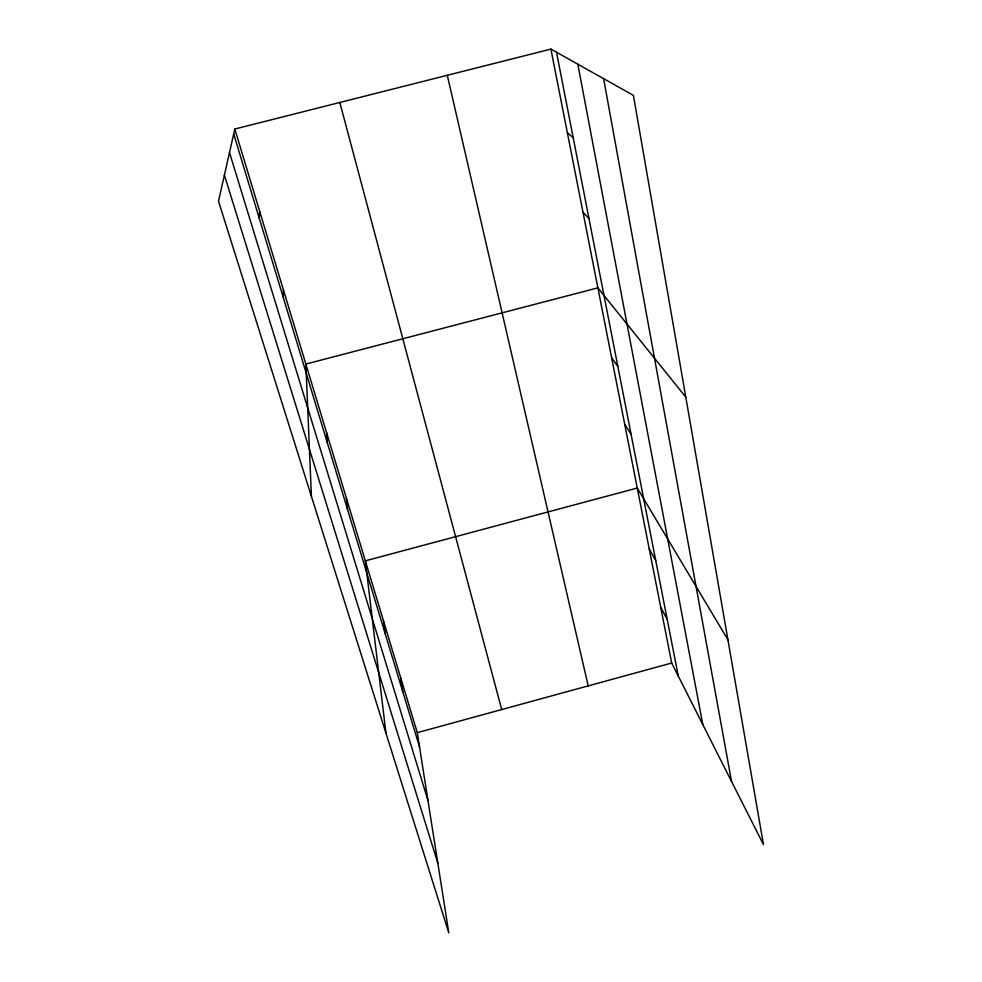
<?xml version="1.0" encoding="UTF-8"?>
<svg xmlns="http://www.w3.org/2000/svg" width="982" height="982" viewBox="0 0 982 982"><rect width="100%" height="100%" fill="white"/><g stroke="black" fill="none" stroke-linecap="round" stroke-linejoin="round"><path stroke-width="1.47" d="M283.319 297.644L283.381 289.727M259.162 217.979L259.727 211.486M234.796 129.035L218.507 201.175L448.811 932.9L417.289 732.658L234.796 129.035L550.902 49.1L633.402 95.364L763.493 844.667L671.688 663.034L550.902 49.1M417.289 732.658L671.688 663.034M567.375 132.828L573.181 137.627M583.013 212.308L588.991 218.581M685.792 397.121L597.878 287.861L305.856 364.064L311.429 496.401M611.614 357.718L617.85 366.47M624.724 424.371L631.058 434.167M727.932 639.785L637.257 488.042L365.341 560.845L385.975 733.284M649.237 548.926L655.718 560.513M660.702 607.207L667.244 619.556M224.399 175.078L437.825 863.141M229.493 152.529L427.968 800.49M233.691 133.933L419.547 747.02M339.821 102.472L501.704 709.556M447.289 75.295L588.193 685.89M556.524 52.255L678.28 676.082M577.833 64.198L702.83 724.642M603.611 78.658L731.553 781.476M400.717 677.862L402.743 691.573M383.422 620.636L385.177 633.623M346.425 498.279L347.567 509.56M326.613 432.755L327.399 443.042"/></g></svg>
